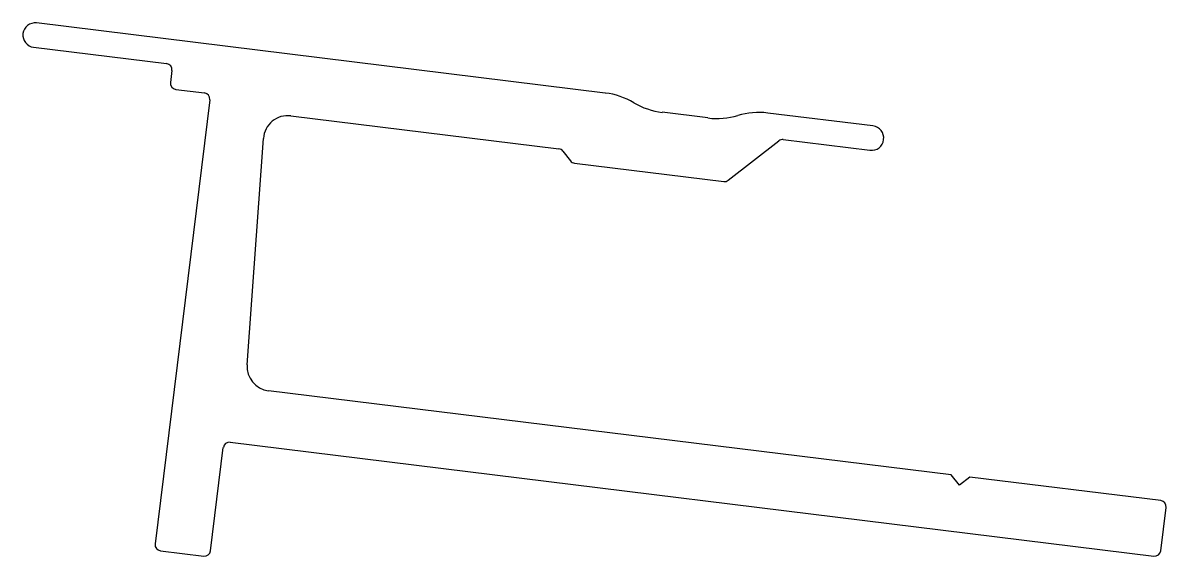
# Model space of a CAD drawing. Header units: inches. Extents: x -21.6 to 25.2, y 0.2 to 22.
import ezdxf

# ---------------------------------------------------------------- set-up
doc = ezdxf.new("R2010")
doc.units = ezdxf.units.IN
doc.header["$MEASUREMENT"] = 0
doc.layers.add('CLIP', color=7, linetype='Continuous')

msp = doc.modelspace()

# ---------------------------------------------------------------- linework, layer by layer
at = {"layer": 'CLIP', "color": 7}
for p, q in [((2.25, 19.169), (-21.009, 22.033)), ((-21.132, 21.041), (-15.689, 20.371)), ((-15.472, 20.092), (-15.533, 19.596)), ((-15.315, 19.317), (-14.14, 19.172)), ((-13.923, 18.894), (-16.16, 0.73)), ((2.258, 19.168), (2.25, 19.169)), ((6.451, 18.148), (4.577, 18.379)), ((13.199, 17.821), (8.893, 18.351)), ((-10.612, 18.234), (0.353, 16.884)), ((-12.4, 8.06), (-11.732, 17.314)), ((7.282, 15.601), (9.348, 17.214)), ((9.532, 17.265), (13.077, 16.828)), ((0.52, 16.789), (0.827, 16.395)), ((0.994, 16.301), (7.097, 15.549)), ((16.403, 3.557), (-11.525, 6.996)), ((-13.093, 4.886), (24.687, 0.233)), ((-13.89, 0.454), (-13.372, 4.668)), ((16.734, 3.132), (16.403, 3.557)), ((17.159, 3.463), (16.734, 3.132)), ((24.966, 2.502), (17.159, 3.463)), ((24.97, 0.454), (25.187, 2.219)), ((-15.942, 0.451), (-14.174, 0.233))]:
    msp.add_line(p, q, dxfattribs=at)
for centre, radius, start, end in [((-21.07, 21.537), 0.5, 82.9794, 262.9794), ((-15.72, 20.123), 0.25, 352.9794, 82.9794), ((-15.285, 19.565), 0.25, 172.9794, 262.9794), ((-14.171, 18.924), 0.25, 352.9794, 82.9794), ((1.891, 16.191), 3, 59.4229, 82.9794), ((4.943, 21.356), 3, 239.4229, 262.9794), ((-10.735, 17.242), 1, 82.9794, 175.8724), ((6.818, 21.125), 3, 262.9794, 286.5358), ((8.526, 15.373), 3, 82.9794, 106.5358), ((13.138, 17.324), 0.5, 262.9794, 82.9794), ((0.323, 16.636), 0.25, 37.9794, 82.9794), ((9.502, 17.017), 0.25, 82.9794, 127.9794), ((1.025, 16.549), 0.25, 217.9794, 262.9794), ((7.128, 15.798), 0.25, 262.9794, 307.9794), ((-11.402, 7.988), 1, 175.8724, 262.9794), ((-13.123, 4.638), 0.25, 82.9794, 172.9794), ((24.935, 2.25), 0.254, 352.9794, 82.9794), ((-15.912, 0.699), 0.25, 172.9794, 262.9794), ((-14.143, 0.485), 0.254, 262.9794, 352.9794), ((24.718, 0.485), 0.254, 262.9794, 352.9794)]:
    msp.add_arc(centre, radius, start, end, dxfattribs=at)

doc.saveas('drawing.dxf')
